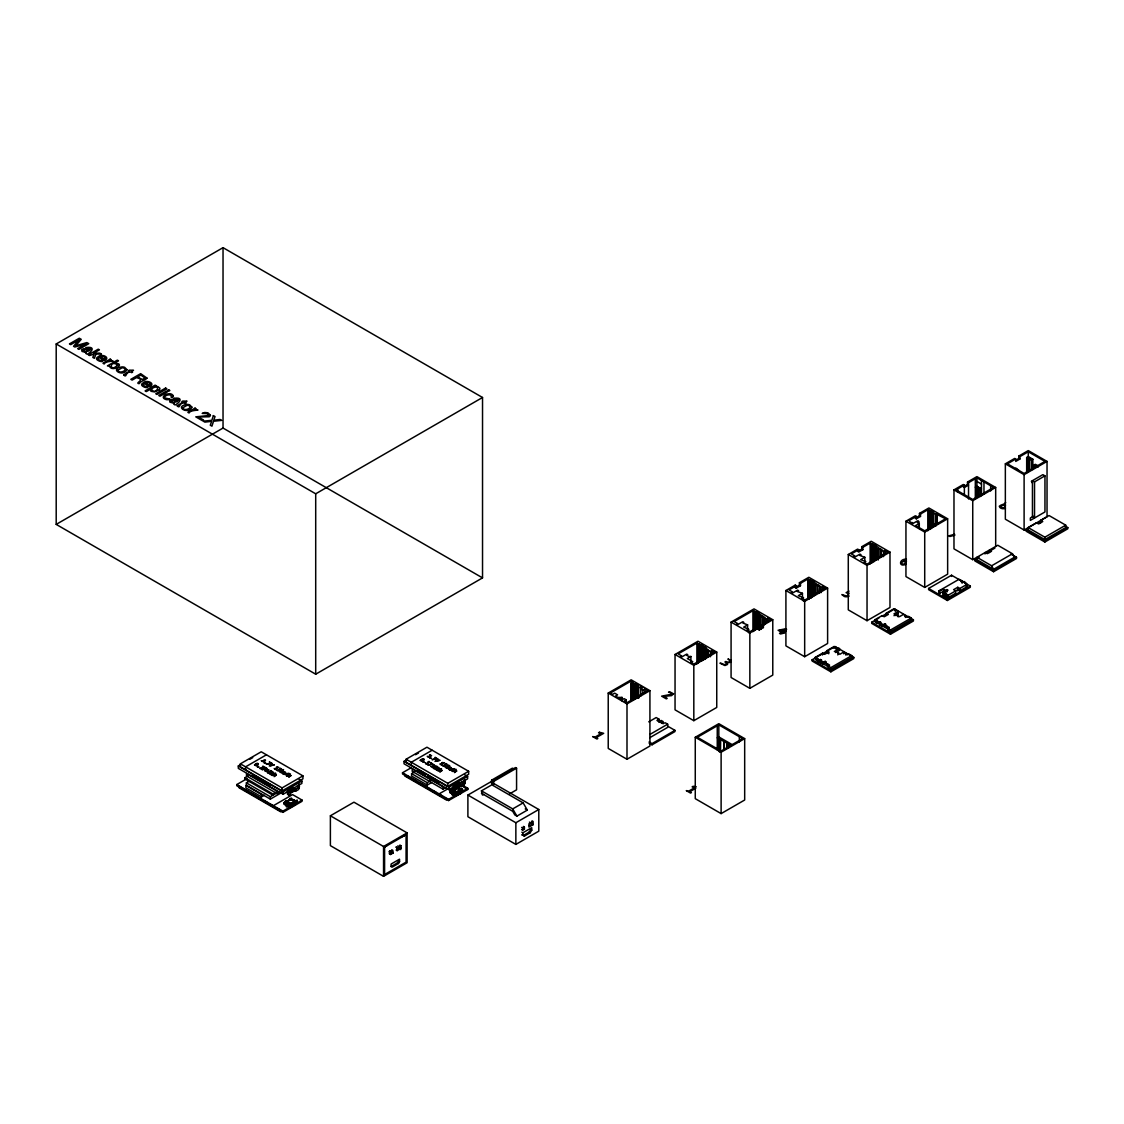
<?xml version="1.0" encoding="UTF-8"?>
<svg xmlns="http://www.w3.org/2000/svg" width="1124" height="1124" viewBox="0 0 1124 1124"><rect width="100%" height="100%" fill="white"/><g stroke="black" fill="none" stroke-linecap="round" stroke-linejoin="round"><path stroke-width="1.5" d="M288.699 806.203L289.739 804.348M289.191 806.442L289.191 805.711M296.343 801.075C275.759 812.849 306.079 794.907 293.954 803.239M459.309 789.174L457.904 788.57L458.634 787.784C465.055 791.198 462.905 788.022 459.154 791.605M291.973 804.91C294.081 807.482 297.368 802.943 296.343 800.766C302.159 796.944 281.014 811.135 287.449 805.191M286.915 805.472L285.693 804.967L286.746 804.124M451.441 793.024C449.207 794.162 448.659 788.275 452.143 789.736M455.571 792.237L455.346 791.31L454.096 792.237L452.958 791.071L454.953 791.38L454.419 794.738M284.161 802.747L285.341 801.651M451.244 793.151L450.12 792.603L450.148 791.17M288.109 800.709L289.388 800.33L288.334 800.892M289.177 800.457L288.32 800.948M458.452 794.303C465.069 792.603 455.712 793.755 458.452 794.303C455.065 794.809 454.995 796.691 458.606 794.317M461.304 792.715L461.079 791.942M296.357 801.412L297.059 801.96M289.697 799.656L289.992 798.644M289.781 799.74L291.271 798.307M459.913 788.514L460.039 788.809M292.31 803.14L290.554 804.236M456.85 792.013L456.161 792.406M455.67 795.427C454.546 793.586 449.712 796.073 453.323 793.713L454.77 794.556M454.897 793.909L455.473 795.089M454.461 794.443C449.811 794.766 461.416 791.408 462.048 789.259M459.196 788.739L458.452 790.116M292.985 806.02L290.47 807.468L289.95 806.863M1005.165 504.016L1005.137 504.831A1.827 1.054 0 0 0 1005.516 505.154M451.455 792.996L452.972 793.811M451.764 792.813L453.309 793.699M458.957 788.655L460.362 789.287M294.095 802.719L294.727 801.623M295.542 803.548L296.174 802.466M391.096 866.534L397.446 862.867L398.486 861.054L399.54 861.658L398.486 863.471L392.136 867.138L391.096 866.534L391.096 864.061L399.54 859.186L399.54 861.658M458.227 789.989L458.859 788.908M459.814 790.903L460.447 789.821M461.262 791.746L461.894 790.65M524.458 836.045L523.405 835.441L529.137 832.125L530.711 829.61L531.75 830.214L530.191 832.729L524.458 836.045L521.845 834.725L522.885 835.329L522.885 832.786L531.75 827.671L531.75 830.214M284.92 802.887L284.625 804.278L287.294 805.107M450.022 790.523L449.881 791.717M295.303 804.658L295.359 803.744M289.247 803.182C287.14 805.782 291.439 802.747 287.969 802.452L287.21 802.943L287.393 802.241M290.062 800.119L290.723 799.066M455.923 787.98L456.428 787.264M285.454 802.115L286.311 800.583L287.533 801.581L285.285 802.185L286.494 800.99L287.533 801.581M285.777 802.297L286.494 801.398M451.736 790.298L453.253 789.413C450.555 787.573 450.527 790.846 454.616 790.537L456.33 789.54L456.33 787.432L454.616 788.43L453.197 786.547L453.253 789.779L451.005 789.877L451.75 790.818L451.117 789.835M291.973 804.784L292.83 804.461M457.763 792.954L458.437 792.856M458.522 793.094L457.861 792.926M455.178 793.207L461.936 788.936M460.812 789.371L460.348 788.514L459.435 789.455M284.527 802.115L284.161 803.519M284.892 802.452L284.555 804.587L286.746 804.053M450.457 790.748L451.89 789.413M294.095 801.468C291.678 801.384 297.27 799.754 292.928 799.586L292.198 800.372L293.589 800.976M403.179 836.017L406.073 834.682L406.073 862.136L384.591 874.528L384.591 847.089L386.881 845.431M731.204 662.177L727.34 662.837L727.523 664.439L724.952 665.534L719.936 663.188C721.313 662.373 726.174 667.122 726.273 662.865L724.924 661.98L725.767 661.488C732.202 664.256 729.364 659.142 727.888 658.987L731.176 660.434M330.386 815.785L353.948 802.185L407.113 832.884L407.113 862.74L383.551 876.341L330.386 845.641L330.386 815.785L384.591 847.089L387.429 845.136M450.092 790.397L451.047 789.849M292.071 804.756L292.662 805.655M993.588 569.32L991.635 565.779L976.911 557.279L976.911 559.682L993.588 569.32L1015.464 556.661M637.659 698.201L637.659 685.977L638.699 685.373L636.353 684.024L631.351 683.533L631.351 701.011M748.584 632.728L748.584 629.229L747.024 630.128L749.849 631.758L758.208 626.953L758.208 629.356L762.381 626.953L762.381 624.551L770.699 619.717L767.875 618.088L766.315 619.001L764.165 617.75L764.165 624.747M56.2 343.972L223.03 247.659L482.533 397.489L482.533 577.891L315.703 674.203L56.2 524.388L56.2 343.972L315.703 493.801L482.533 397.489M56.2 524.388L223.03 428.061L482.533 577.891M240.381 763.828L261.232 751.787L302.932 775.869L302.932 778.876L282.082 790.917L240.381 766.835L240.381 763.828L282.082 787.91L302.932 775.869M299.054 779.368L301.892 781.011L301.892 783.414L283.136 794.246L238.302 768.366L238.302 765.964L241.182 764.292M249.851 759.29L252.731 757.618M266.444 754.808L245.594 766.835L245.594 769.856M261.386 760.667C265.18 764.264 267.948 756.607 262.117 761.355A2.852 1.644 0 0 1 261.555 760.878L261.442 760.695M244.821 777.752L272.963 793.994L272.963 795.202L244.821 778.946L244.821 777.752L247.828 776.01M273.399 805.683L292.591 794.612L302.061 800.091L302.061 801.286L282.883 812.371L236.799 785.76L236.799 784.552L247.125 778.595M264.899 770.586C268.58 774.225 271.446 766.512 265.643 771.275A2.852 1.644 0 0 1 265.081 770.797L264.969 770.614M281.899 792.448L270.35 799.122L246.381 785.269L246.381 782.866L248.98 781.363M279.469 771.12L280.031 772.202A1.616 0.941 0 0 0 280.958 772.357C282.658 771.134 284.906 769.252 282.644 769.631C281.028 769.842 282.138 773.368 279.525 771.162M283.698 774.296C289.008 772.75 282.728 770.081 281.365 772.933L284.203 772.048L282.798 773.776L285.131 772.567L283.178 773.986L286.48 774.857L286.409 775.855L288.924 773.256L283.824 774.366M261.527 796.888L261.527 794.485L245.889 785.451L245.889 787.868L261.527 796.888L264.365 795.244M272.963 793.994L275.97 792.265M246.381 782.866L270.35 796.705L278.991 791.732M277.249 793.699L277.249 791.282L246.507 773.537L246.507 775.939L277.249 793.699L280.185 791.999M283.136 794.246L283.136 791.844L301.892 781.011M288.011 792.49L290.624 792.013L290.624 794.12L288.896 795.118L287.477 794.289L287.477 791.127L288.011 792.49L289.725 791.493L289.205 790.144M298.689 783.906L298.675 789.47L295.542 791.282L293.729 790.228L293.729 788.121L295.542 789.174L298.675 787.362L296.848 786.308M298.029 788.093C300.642 788.346 298.872 783.105 298.394 785.493M295.767 789.807L291.397 792.336L291.397 788.121M298.394 788.303L299.307 787.769M288.924 790.917L291.636 792.476L293.069 791.647L293.069 787.432M285.398 801.243L283.852 803.744L285.693 804.967M290.104 798.532L291.664 798.349M289.149 799.951L290.231 798.827M286.044 802.115L287.533 801.215M289.767 799.965L291.271 799.066M287.337 802.986L288.517 803.969L287.238 803.239L287.969 802.452M292.198 800.372L294.783 801.356M288.517 803.604L289.599 803.239M293.462 800.752L292.198 800.007M290.54 803.66L291.594 803.042M289.767 806.891L287.618 805.515C284.428 807.973 288.671 805.458 289.95 807.229M289.065 806.358L284.232 803.702M294.811 801.37L296.258 802.199L297.017 801.342M291.453 805.402L293.856 804.559M291.453 805.276L293.856 804.433M236.799 784.552L282.883 811.163L302.061 800.091M406.101 759.248L426.951 747.207L468.652 771.289L468.652 774.296L447.802 786.336L406.101 762.255L406.101 759.248L447.802 783.33L468.652 771.289M464.774 774.787L467.612 776.431L467.612 778.834L448.841 789.666L404.022 763.786L404.022 761.37L406.902 759.712M415.571 754.71L418.451 753.038M432.164 750.228L411.314 762.255L411.314 765.275M462.357 785.156L467.781 788.275L467.781 789.484L448.588 800.555L402.518 773.958L402.518 772.75L411.37 767.636M425.42 763.013L425.968 764.095A1.616 0.941 0 0 0 426.909 764.25C428.595 763.027 430.857 761.145 428.595 761.524C426.965 761.735 428.089 765.261 425.476 763.056M431.504 782.627L427.232 785.086L411.595 776.052L411.595 773.649L414.447 772.005M442.083 762.578L444.458 762.789L441.423 764.545C443.32 766.273 437.812 763.041 440.861 764.208L443.249 762.831L442.154 762.62M449.417 769.701C454.644 768.212 448.504 765.472 447.071 768.352L449.923 767.467L448.518 769.181L450.836 767.987L448.883 769.406L452.199 770.263L452.129 771.275L454.63 768.676L449.544 769.785M411.595 773.649L427.232 782.683L431.504 780.211M1014.438 557.279L1012.457 553.753L997.761 545.238L972.738 559.682L953.981 548.849L953.981 489.867L963.324 484.472L964.364 485.076L964.364 494.405M967.497 484.472L968.537 485.076L964.364 487.479L963.324 486.875L967.497 484.472L967.497 482.056L976.911 476.618L995.681 487.451L995.681 546.447M964.364 485.076L956.06 489.867L972.738 499.492L993.588 487.451L976.911 477.826L968.537 482.66L967.497 482.056M608.225 693.058L631.168 679.823L649.925 690.656L649.925 746.013L626.995 759.262L608.225 748.429L608.225 693.058L626.995 703.891L649.925 690.656M675.046 654.477L697.99 641.228L716.747 652.061L716.747 707.446L693.817 720.681L675.046 709.848L675.046 654.477L693.817 665.31L716.747 652.061M731.078 622.12L754.021 608.885L772.778 619.717L772.778 675.088L749.849 688.338L731.078 677.505L731.078 622.12L749.849 632.952L759.22 627.543L759.22 629.946L758.208 629.356M795.258 587.529L799.417 585.112L799.417 582.71L808.844 577.272L827.615 588.105L827.615 643.476L804.672 656.711L785.915 645.879L785.915 590.507L795.258 585.112L796.298 585.716L796.298 588.133L795.258 587.529L795.258 585.112M861.799 546.7L871.212 541.262L889.983 552.095L889.983 607.466L867.04 620.701L848.283 609.868L848.283 554.497L857.626 549.102L858.666 549.706L858.666 552.109L862.839 549.706L862.839 547.304L861.799 546.7L861.799 549.102L862.839 549.706M919.46 513.401L928.888 507.964L947.644 518.796L947.644 574.167L924.715 587.416L905.944 576.584L905.944 521.213L915.287 515.818L916.327 516.408L916.327 518.824L920.5 516.408L920.5 514.005L919.46 513.401L919.46 515.818L920.5 516.408M1016.082 460.025L1018.864 458.423L1018.864 456.021L1028.277 450.584L1047.034 461.416L1047.034 516.787L1024.104 530.036L1005.348 519.204L1005.348 463.819L1014.691 458.423L1015.731 459.028L1015.731 461.43L1019.904 459.028L1019.904 456.625L1028.277 451.778L1044.955 461.416L1024.104 473.457L1007.427 463.819L1015.731 459.028M442.954 789.118L442.954 786.702L412.213 768.957L412.213 771.359L442.954 789.118L445.905 787.418M631.351 683.533L633.444 682.324L631.168 681.018L610.318 693.058L612.594 694.379L614.673 693.171L617.596 694.857L615.502 696.051L617.849 697.414L622.022 697.414L622.022 700.912M699.507 661.797L699.507 644.333L696.894 643.068L678.137 653.901L681.58 655.882L680.568 656.458L681.594 657.048L686.722 654.098L687.762 654.688L686.722 655.292L688.801 656.5L690.895 656.5L690.895 661.741M755.637 629.398L755.637 611.92L752.925 610.711L734.169 621.544L737.611 623.539L736.599 624.115L737.625 624.705L742.753 621.741L743.793 622.345L742.753 622.949L747.601 624.902L747.601 630.143M796.298 585.716L788.992 589.931L792.434 591.912L791.436 592.503L792.462 593.093L797.576 590.128L798.63 590.732L797.267 591.505L802.438 593.289L802.438 598.53M799.417 582.71L800.471 583.314L807.763 579.099L810.685 580.181L810.685 597.659M858.666 549.706L851.374 553.921L854.816 555.902L853.804 556.492L854.83 557.082L859.958 554.118L860.998 554.722L859.748 555.439L864.806 557.279L864.806 560.778M862.839 547.304L870.131 543.089L873.053 544.171L872.533 561.944M916.327 516.408L909.035 520.623L910.707 522.435L912.477 522.618L911.48 523.194L912.491 523.784L917.62 520.819L918.659 521.424L918.659 524.922M920.5 514.005L927.806 509.79L930.714 510.872L930.714 528.35M448.841 789.666L448.841 787.264L467.612 776.431M857.626 551.519L861.799 549.102M919.46 515.818L915.287 518.22L916.327 518.824M439.119 793.881L448.715 788.346M796.298 588.133L800.471 585.716L800.471 583.314M699.297 661.924L699.507 644.333M755.328 629.566L755.637 611.92M810.165 597.954L810.685 580.181M930.194 528.659L930.714 510.872M458.269 783.864C456.316 793.699 460.095 778.876 458.269 786.674M463.734 780.702L463.734 783.512L463.734 780.702L464.648 780.168L465.013 783.189L457.103 787.755L457.103 783.54M459.435 783.526L462.568 781.728L464.395 782.782L461.262 784.58L459.435 783.526L459.435 785.634L461.262 786.688L464.395 784.889L464.409 780.73M699.297 644.445L702.444 645.007L701.643 645.485L701.643 661.207M755.328 612.102L758.475 612.664L756.635 613.732L756.635 629.454M810.165 580.476L813.312 581.052L811.458 582.12L811.458 597.842M872.533 544.466L875.68 545.042L873.826 546.109L873.826 561.831M930.194 511.181L933.341 511.743L931.501 512.811L931.501 528.533M453.717 787.91L455.445 786.912L454.911 785.564M976.911 477.826L976.911 486.256L975.323 487.184L976.461 487.844L978.049 486.931L981.477 488.898L980.086 489.699L978.554 488.814L978.554 495.628M1026.676 472.839L1026.676 457.524L1028.277 456.597L1032.844 459.238L1032.844 469.453M455.768 787.952L456.99 787.615M463.734 783.512L465.013 783.189M454.194 789.484L451.398 791.099L451.131 792.434M701.643 645.485L704.973 647.171L704.762 659.521M756.635 613.732L758.925 613.606L761.58 615.39L759.782 616.43L759.782 628.653M1026.676 457.524L1030.525 458.311L1029.486 458.915L1029.486 470.83M454.63 786.322L457.356 787.896L464.648 783.681L464.648 780.168M811.458 582.12L813.748 581.993L816.417 583.778L814.605 584.803L814.605 595.298M873.826 546.109L876.13 545.983L878.785 547.767L876.987 548.793L876.987 559.288M918.659 521.424L917.198 522.267L919.291 523.475L919.291 528.533M931.501 512.811L935.871 513.893L935.674 526.243M451.469 791.83L450.345 791.816M452.958 791.422L454.953 791.746M457.904 788.57L459.913 788.879M978.554 488.814L979.945 488.013M454.883 792.532L454.363 792.027M459.182 788.936L457.904 788.205M704.973 647.171L706.069 648.042L706.069 658.524M919.291 523.475L915.624 525.582L924.715 530.837L945.565 518.796L935.871 513.893M452.635 793.319C453.745 792.687 450.12 796.452 454.096 793.923M454.883 792.265L455.22 791.535M690.895 656.5L687.326 658.552L692.763 661.699L691.204 662.598L693.817 664.101L714.667 652.061L712.054 650.557L710.494 651.47L708.443 650.276L708.443 657.273M1029.486 458.915L1031.453 460.039L1032.844 459.238M705.31 658.959L705.31 648.478L706.069 648.042M622.022 697.414L619.942 698.622L622.022 699.816L624.101 698.622L626.208 699.831L626.208 703.329M637.659 685.977L638.699 687.776L640.792 686.567L642.872 687.776L640.792 688.984L642.9 690.192L644.979 688.998L647.846 690.656L626.995 702.683L624.129 701.039L626.208 699.831M747.601 624.902L743.723 627.136L748.584 629.229M759.782 616.43L761.032 617.146L762.704 616.191L764.784 617.385L764.784 624.382M802.438 593.289L798.349 595.65L803.421 597.617L803.421 601.101M814.605 584.803L815.869 585.534L817.527 584.564L819.621 585.773L819.621 592.769M864.806 557.279L860.717 559.64L865.789 561.607L864.23 562.506L867.04 564.122L887.89 552.095L885.08 550.465L883.52 551.364L881.356 550.128L881.356 557.111M876.987 548.793L878.237 549.524L879.909 548.554L881.989 549.762L881.356 550.128M705.31 648.478L708.443 650.276M457.173 793.586L459.576 792.743M457.173 793.474L459.576 792.631M402.518 772.75L448.588 799.361L467.781 788.275M818.989 593.121L819.621 585.773M803.421 597.617L801.862 598.516L804.672 600.132L825.522 588.105L822.712 586.475L821.138 587.374L818.989 586.138M1034.361 468.258L1034.361 464.858L1035.344 464.296L1038.028 465.842M953.981 489.867L972.738 500.7L995.681 487.451M491.553 783.695L491.553 780.196L512.404 768.156L514.497 769.364M937.992 523.447L935.899 524.655L934.648 523.939L937.261 522.421L937.261 514.005M467.893 795.061L490.837 781.812L538.789 809.505L538.789 831.17L515.86 844.405L467.893 816.726L467.893 795.061L515.86 822.74L538.789 809.505M762.381 624.551L763.393 625.141L772.778 619.717M785.915 590.507L804.672 601.34L827.615 588.105M848.283 554.497L867.04 565.33L889.983 552.095M905.944 521.213L924.715 532.045L947.644 518.796M1005.348 463.819L1024.104 474.651L1047.034 461.416M1038.421 466.671L1037.368 467.261L1034.361 464.858M491.553 780.196L493.647 781.405L516.576 768.156L516.576 789.821L509.411 793.966M407.113 832.884L383.551 846.484L383.551 876.341M759.22 629.946L763.393 627.543L763.393 625.141M481.451 790.846L491.876 784.819L523.152 802.887L527.325 810.109L516.899 816.122L514.82 814.914L512.727 811.303L512.727 808.901L481.451 790.846L482.491 795.061L483.545 794.457M384.591 847.089L406.073 834.682L401.83 836.748M400.917 845.669L397.151 847.833L397.151 850.657L396.112 850.053L399.863 847.889L400.917 848.494L400.917 845.669L399.863 845.065L399.863 847.889M389.466 853.903L391.812 852.54L392.852 853.144L392.852 850.32L390.506 851.669L390.506 854.493L389.466 853.903L389.466 851.065M1034.53 481.873L1034.53 517.995L1032.45 516.787L1032.45 480.679L1034.53 481.873L1044.955 475.859L1044.955 511.968L1030.357 520.398L1030.357 517.995L1033.335 516.267M390.506 854.493L392.852 853.144M397.151 850.657L400.917 848.494M786.645 629.299L782.36 631.772L779.916 630.353L786.238 629.412M786.126 630.761L783.386 632.334L784.51 632.981L780.534 633.978L779.494 633.388L781.503 632.222L778.117 630.269L785.915 628.738M648.745 721.847L656.191 717.548L659.043 719.205L659.043 722.381M659.043 719.205L656.964 720.414L659.071 721.622L661.151 720.428L663.244 721.622L661.151 722.83L662.205 723.434L665.324 722.83L667.67 724.179L667.67 727.369L649.798 737.681M523.152 802.887L512.727 808.901L516.899 816.122M649.798 734.506L667.67 724.179M649.124 741.938L652.018 743.61L674.948 730.361L674.948 731.569L652.018 744.819L649.124 743.147M1040.698 520.342L1049.043 515.537L1065.721 525.161L1065.721 527.563L1044.87 539.604L1028.193 529.98L1028.193 527.577L1036.525 522.758L1038.618 523.967L1042.777 521.55L1040.698 520.342L1040.698 522.758M1011.038 554.104L1016.518 557.279L1016.518 558.473L993.588 571.723L974.831 560.89L974.831 559.682L979.13 557.209M984.863 553.893L994.895 548.105M1064.92 525.906L1067.8 527.563L1067.8 528.772L1044.87 542.021L1026.1 531.188L1026.1 529.98L1028.966 528.322M1037.564 523.362L1041.864 520.876M928.607 588.456L951.55 575.221L970.307 586.054L970.307 587.248L947.363 600.497L928.607 589.664L928.607 588.456L947.363 599.289L970.307 586.054M874.879 619.774C876.664 619.802 876.664 624.213 874.879 621.572L874.879 619.774L882.143 615.573L884.223 616.781L888.396 614.378L886.302 613.17L886.302 614.968M886.302 613.17L893.65 608.927L895.308 609.531L895.308 611.344M881.75 616.402L894.648 608.955L913.405 619.788L913.405 620.996L890.475 634.231L871.718 623.399L871.718 622.204L878.884 618.059M875.919 620.729L881.146 622.499L879.895 623.23L879.895 625.028L882.972 626.56L884.771 625.52L884.771 623.722L886.021 624.438L884.363 625.408L884.363 627.206L887.075 628.049L887.075 626.251L884.363 625.408M896.362 610.135L898.104 611.512L898.104 613.311L893.987 615.699M815.265 657.371L816.614 658.144L816.614 659.957L815.265 659.17L815.265 657.371L822.515 653.17L824.609 654.379L828.767 651.976L828.767 653.775L826.688 652.58L826.688 650.768L834.022 646.539L836.734 647.733L836.734 649.546M812.09 659.802L835.034 646.553L853.79 657.385L853.79 658.594L830.861 671.829L812.09 660.996L812.09 659.802L830.861 670.635L853.79 657.385M816.305 658.327C818.23 658.032 818.23 662.008 816.305 660.139L816.614 658.144M875.919 622.541L881.146 624.312L879.895 625.028M521.634 827.419L522.674 828.009L524.402 827.025L524.402 829.133L522.674 830.116L521.634 829.526M898.104 611.512L893.987 613.887L898.16 615.095L898.16 616.893M836.734 647.733L839.488 648.534L839.488 650.332L835.652 652.552M529.292 825.69L532.073 824.089L533.113 824.693L533.113 821.377L528.94 823.794L528.94 827.095L533.113 824.693M817.612 659.985L818.637 660.561L820.492 659.507L821.532 660.097L821.532 661.91L817.612 661.783L817.612 659.985L818.708 659.352L817.654 658.748M939.004 594.456L939.004 590.845L959.039 579.282L962.116 580.813L962.116 583.216M839.488 648.534L834.359 651.484L838.532 652.693L837.801 654.927M879.895 623.23L882.972 624.761L884.771 623.722M898.16 615.095L897.43 615.516L899.453 616.683L903.331 614.449L905.424 615.657L905.424 617.455M939.004 590.845L943.443 589.187L945.537 590.381L948.038 590.142L942.91 593.107L942.91 596.718M824.735 663.005L827.447 663.848L827.447 665.647L824.735 664.818L824.735 663.005L826.407 662.036L825.156 661.319L825.156 663.132L823.358 664.172L820.281 662.626L820.281 660.828L821.532 660.097M820.281 662.626L821.532 661.91M939.004 593.261L943.443 591.589L945.537 592.798L945.537 590.381M962.116 580.813L960.865 581.529L964.785 581.656L963.704 582.288M820.281 660.828L823.358 662.359L825.156 661.319M838.532 652.693L837.801 653.114L839.839 654.294L843.717 652.046L845.796 653.255L845.796 655.067M991.635 565.779L1012.457 553.753M905.424 615.657L904.792 616.022L906.942 617.259L908.515 616.359L911.325 617.989L911.325 619.788L890.475 631.828L887.665 630.199L887.665 628.4L889.225 627.487L889.225 629.299M695.264 737.274L718.826 723.673L744.678 738.609L744.678 800.007L721.116 813.607L695.264 798.672L695.264 737.274L721.116 752.209L744.678 738.609M942.91 593.107L945.972 593.725L945.242 597.757M718.826 724.882L697.344 737.274L721.116 751.001L742.585 738.609L718.826 724.882L718.826 736.923L732.019 744.538M964.743 582.878L966.303 583.187L966.303 585.59M967.132 587.88L967.132 584.269L959.84 588.484L957.76 587.276L953.588 589.678L955.667 590.887L955.667 594.498M1028.193 527.577L1044.87 537.202L1065.721 525.161M942.91 595.509L948.375 597.504L955.667 593.303M945.242 594.132L948.375 595.102L957.76 589.678L959.84 590.887L967.132 586.672L965.783 585.899M845.796 653.255L845.178 653.62L847.327 654.856L848.887 653.957L851.711 655.587L851.711 657.385L830.861 669.426L828.037 667.797L828.037 665.998L829.61 665.099L827.447 663.848M887.665 628.4L890.475 630.016L911.325 617.989M974.831 559.682L993.588 570.514L1016.518 557.279M1026.1 529.98L1044.87 540.813L1067.8 527.563M871.718 622.204L890.475 633.037L913.405 619.788M828.037 665.998L830.861 667.614L851.711 655.587M718.826 736.923L717.253 737.822L727.017 743.147L727.017 748.303M726.75 748.458L727.017 743.147M726.75 743.301L731.513 745.69M695.798 788.233L689.869 791.661L691.429 792.561L690.529 793.08L686.286 790.622L688.829 791.057L695.194 787.39L692.159 786.842L693.072 786.308L696.234 786.772M906.07 564.164C898.694 567.901 898.61 558.67 906.436 559.148M849.041 591.126L846.119 592.615L848.62 593.922C848.704 598.024 843.084 594.554 841.876 594.554L844.208 596.423A3.765 2.178 0 0 0 846.4 596.788L849.182 596.043M292.24 799.122L292.605 800.091M1005.432 508.174C1003.493 509.355 999.7 508.708 999.292 506.236C1001.92 503.974 1003.69 505.069 1005.671 502.54M289.374 803.477L289.922 803.941L287.238 803.239M292.802 804.658L290.554 803.154M906.422 559.949L903.991 560.82L906.492 561.255M292.142 804.981L292.844 804.447L290.624 803.407M954.88 535.15L949.864 536.499L948.768 535.867L954.585 534.293M288.32 806.47L287.294 805.782M452.41 793.755L451.469 793.207M294.46 800.386L293.729 801.257M461.95 789.399L455.037 792.841M462.09 790.341L461.051 792.041M285.524 801.215L286.423 801.538M285.398 801.637L286.241 801.932M848.002 592.685L849.084 593.163M1018.864 456.021L1019.904 456.625M1018.864 458.423L1019.904 459.028M1044.955 475.859L1042.875 474.651L1031.396 481.269L1032.45 483.081M1015.885 468.062L1018.709 470.282M976.911 481.437L981.477 484.079M979.622 488.195L977.725 487.113L977.725 497.314M985.256 552.46L987.336 553.668L991.509 551.266L989.415 550.058L989.415 552.46M897.092 612.721L898.104 613.311M887.075 626.251L889.225 627.487M799.417 585.112L800.471 585.716M826.688 650.768L828.767 651.976M762.381 626.953L763.393 627.543M758.208 626.953L759.22 627.543M657.624 720.358L663.399 723.701M667.726 726.202L674.948 730.361M516.576 768.156L515.537 767.551L492.607 780.801L492.607 784.131M525.245 808.901L527.325 810.109M481.451 793.249L512.727 811.303M529.418 822.094L532.369 823.794M463.313 786.912L467.781 789.484M524.402 827.025L523.362 826.421L523.362 828.529L524.402 829.133M529.137 832.125L530.191 832.729M404.022 761.37L448.841 787.264M452.157 789.736L452.958 789.61M452.958 791.071L454.222 791.802M424.998 775.265L417.552 770.966L424.998 775.419M427.977 776.993L438.402 783.161L427.977 777.148M521.845 832.181L522.885 832.786M449.951 791.886L451.3 792.673M407.731 776.122L416.667 781.278M419.645 782.992L430.071 789.02M433.049 790.734L436.028 792.448M439.006 794.176L441.985 795.89M298.689 788.121L298.942 784.046M397.826 845.838L400.804 847.552M396.294 847.018L400.762 849.604M396.013 847.187L398.992 848.901M292.914 788.655C291.116 787.994 291.116 793.375 292.914 791.465M390.225 850.868L393.203 852.582M390.056 850.966L393.035 852.68M389.255 851.627L392.234 853.355M238.302 765.964L283.136 791.844M253.322 776.417L262.257 781.573M266.725 784.145L269.704 785.873M269.704 786.027L251.832 775.546M293.842 800.218L295.092 801.173M290.118 798.911L290.905 799.276M290.062 799.768L288.699 799.768M397.446 862.867L398.486 863.471M286.184 801.215L287.252 801.918M247.983 791.366L239.047 786.196L239.047 787.769L280.747 811.837L280.747 810.278L276.279 807.692M250.961 793.08L261.386 799.094M264.365 800.822L267.343 802.536M270.322 804.264L273.301 805.978M976.911 486.256L978.049 486.931L978.049 497.131M293.982 801.356L294.193 800.33M458.283 787.376L458.311 788.289M1044.87 537.202L1044.87 539.604M1044.87 540.813L1044.87 542.021M1031.453 460.039L1031.453 470.253M1029.078 457.468L1029.078 471.082M1028.277 451.778L1028.277 456.597M1027.828 458.185L1027.828 471.799M1024.104 474.651L1024.104 530.036M993.588 570.514L993.588 571.723M990.666 485.765L990.666 490.935M983.978 481.915L983.978 493.942M981.477 480.468L981.477 495.698M980.086 489.699L980.086 496.499M976.461 487.844L976.461 498.044M975.323 478.754L975.323 499.084M972.738 500.7L972.738 559.682M968.537 482.66L968.537 498.916M959.84 588.484L959.84 590.887M957.76 587.276L957.76 590.887M957.592 488.982L957.592 492.354M951.55 575.221L951.55 576.415M948.375 595.102L948.375 597.504M947.363 599.289L947.363 600.497M946.998 589.538L946.998 591.955M947.012 594.315L947.012 597.926M946.282 594.736L946.282 597.153M944.933 593.121L944.933 596.732M943.935 593.697L943.935 596.099M943.443 589.187L943.443 592.798M939.776 591.294L939.776 593.711M936.447 514.469L936.447 522.899M933.791 512.699L933.791 526.678M932.541 513.415L932.541 527.395M931.248 511.785L931.248 527.507M929.674 510.282L929.674 529.502M929.155 510.577L929.155 528.055M927.806 509.79L927.806 530.767M924.715 532.045L924.715 587.416M896.067 613.887L896.067 615.699M894.648 608.955L894.648 610.163M890.475 630.016L890.475 631.828M890.475 633.037L890.475 634.231M886.443 626.616L886.443 628.414M885.08 550.465L885.08 553.963M883.52 551.364L883.52 556.605M882.972 624.761L882.972 626.56M882.199 624.312L881.989 626.237L881.989 624.424M880.106 621.895L880.106 623.708M879.909 548.554L879.909 557.293M879.347 622.345L879.347 624.143M878.322 621.755L878.322 623.553M878.237 549.524L878.237 560.005M877.282 621.151L877.282 622.963M876.973 621.333L876.973 623.132M876.13 545.983L876.13 559.963M874.879 546.714L874.879 560.693M873.573 545.07L873.573 560.806M872.013 543.566L872.013 562.787M871.493 543.875L871.493 563.096M870.131 543.089L870.131 564.051M867.04 565.33L867.04 620.701M843.717 652.046L843.717 653.859M835.694 647.129L835.694 648.941M835.034 646.553L835.034 647.761M834.022 646.539L834.022 648.337M830.861 667.614L830.861 669.426M830.861 670.635L830.861 671.829M826.828 664.214L826.828 666.012M823.358 662.359L823.358 664.172M822.712 586.475L822.712 589.974M822.571 661.91L822.571 663.708M822.515 653.17L822.515 654.983M822.361 662.022L822.361 663.834M821.138 587.374L821.138 592.615M820.492 659.507L820.492 661.305M818.637 660.561L818.637 662.373M817.527 584.564L817.527 593.303M817.345 658.931L817.345 660.743M815.869 585.534L815.869 594.273M813.748 581.993L813.748 595.973M812.497 582.724L812.497 596.703M811.205 581.08L811.205 596.816M809.645 579.577L809.645 597.055M809.111 579.886L809.111 599.106M807.763 579.099L807.763 598.319M804.672 601.34L804.672 656.711M767.875 618.088L767.875 621.586M766.315 619.001L766.315 622.485M762.704 616.191L762.704 624.916M761.032 617.146L761.032 629.384M758.925 613.606L758.925 629.342M757.674 614.336L757.674 628.316M756.368 612.706L756.368 628.428M754.597 611.316L754.597 630.536M754.288 611.498L754.288 630.719M752.925 610.711L752.925 631.688M749.849 632.952L749.849 688.338M739.353 736.74L739.353 741.896M728.802 744.13L728.802 747.572M728.493 744.313L728.493 747.755M724.306 741.573L724.306 750.172M724.039 741.728L724.039 750.34M721.116 752.209L721.116 813.607M720.653 739.592L720.484 751.731M719.515 738.327L719.515 752.082M718.826 738.721L718.826 750.762M717.253 725.781L717.253 749.863M712.054 650.557L712.054 654.056M710.494 651.47L710.494 656.711M706.884 648.773L706.884 657.512M706.35 649.082L706.35 657.807M702.893 645.963L702.893 659.943M702.683 646.075L702.683 660.055M701.418 644.417L701.418 660.153M700.336 645.05L700.336 660.772M698.468 643.729L698.468 662.949M698.257 643.841L698.257 663.062M696.894 643.068L696.894 664.031M693.817 665.31L693.817 720.681M652.018 743.61L652.018 744.819M644.979 688.998L644.979 692.482M642.9 690.192L642.9 693.691M640.792 686.567L640.792 695.967M638.699 687.776L638.699 698.257M636.353 684.024L636.353 698.004M635.313 684.614L635.313 698.594M633.852 683.771L633.852 699.493M632.812 684.375L632.812 700.097M631.168 681.018L631.168 700.238M626.995 703.891L626.995 759.262M532.073 820.773L532.073 824.089M522.674 828.009L522.674 830.116M515.86 822.74L515.86 844.405M493.647 781.391L493.647 784.735M461.262 784.58L461.262 786.688M458.789 787.067L458.789 782.852L457.356 783.681L457.356 787.896M455.094 783.653L455.094 786.055M454.616 788.43L454.616 790.537M454.054 784.243L454.054 786.659M448.588 799.361L448.588 800.555M447.802 783.33L447.802 786.336M446.453 798.476L446.453 800.035L404.752 775.967L404.752 774.394M433.204 778.23L433.204 780.632M427.232 782.683L427.232 785.086M391.812 849.716L391.812 852.54M315.703 493.801L315.703 674.203M295.542 789.174L295.542 791.282M291.636 788.261L291.636 792.476M289.388 788.233L289.388 790.636M288.896 793.01L288.896 795.118M288.348 788.837L288.348 791.24M282.883 811.163L282.883 812.371M282.082 787.91L282.082 790.917M270.35 796.705L270.35 799.122M267.498 782.81L267.498 785.226M223.03 247.659L223.03 428.061M173.377 396.069L172.267 397.77L171.087 397.095C172.857 393.667 165.425 394.482 164.638 397.067A2.093 1.208 0 0 0 164.933 398.037L170.033 399.048L168.445 399.568A3.484 2.009 0 0 1 166.212 399.596C157.402 397.193 171.045 390.07 173.377 396.069M123.696 374.868C126.928 378.577 125.031 371.749 130.496 372.002L131.649 372.662L132.632 372.1L131.494 371.44L133.503 370.274L129.288 370.161L128.305 370.737L129.274 371.299L123.696 374.868M177.213 405.764C180.444 409.473 178.547 402.645 184.013 402.898L185.165 403.558L186.148 402.996L185.01 402.336L187.02 401.17L182.805 401.057L181.821 401.633L182.791 402.195L177.213 405.764M673.515 693.845L671.59 695.63L663.75 696.388L667.206 698.383L666.335 698.889L661.629 696.163L671.983 694.168L671.379 693.002L668.541 692.201L669.454 691.667L673.515 693.845M98.167 358.823L99.488 360.298L102.439 360.354C105.164 363.488 91.732 359.947 98.35 356.617C101.3 353.4 111.023 357.32 104.672 360.551L99.404 357.502L98.167 358.823M143.268 384.858L144.603 386.347L147.539 386.403C150.279 389.536 136.847 385.996 143.465 382.666C146.401 379.448 156.138 383.368 149.787 386.6L144.518 383.551L143.268 384.858M906.014 562.169C901.574 568.196 899.509 559.021 906.014 562.169M90.889 349.297L89.442 350.309L83.921 348.651L81.645 349.747L82.024 351.419L86.239 352.514L85.817 353.428L87.208 354.215C91.704 352.023 96.214 346.023 85.803 347.597L90.889 349.297M178.814 400.06L177.381 401.071L171.846 399.427L169.569 400.509L169.949 402.181L174.178 403.277L173.756 404.19L175.133 404.977C179.629 402.785 184.139 396.786 173.728 398.36L178.814 400.06M117.978 370.161C118.371 374.376 128.543 370.428 123.823 368.054A2.332 1.349 0 0 0 121.94 367.871L117.978 370.161M182.973 407.675C183.352 411.904 193.539 407.956 188.818 405.567A2.332 1.349 0 0 0 186.921 405.399L182.973 407.675M255.204 765.065L257.733 764.629L255.204 765.065M258.267 763.997L255.752 764.559L258.267 763.997M420.924 760.484L423.453 760.049L420.924 760.484M423.987 759.417L421.472 759.979L423.987 759.417M146.991 378.114C144.476 381.261 141.638 379.996 139.165 383.663C133.911 383.172 146.556 379.687 136.369 377.664L132.126 380.109L130.791 379.336L140.669 373.646L146.991 378.114M276.349 775.04L274.13 776.642L275.422 774.801L272.12 775.49L275.802 773.368L274.987 774.478L276.349 775.04M290.947 775.574L288.713 777.19L290.02 775.349L286.718 776.024L290.385 773.902L289.585 775.012L290.947 775.574M442.069 770.46L439.835 772.062L441.142 770.221L437.84 770.909L441.507 768.788L440.706 769.898L442.069 770.46M456.667 770.994L454.433 772.595L455.726 770.769L452.424 771.443L456.105 769.322L455.29 770.432L456.667 770.994M117.655 364.963C109.407 373.786 109 359.006 117.655 364.963M109.478 365.96C110.208 370.26 118.048 368.742 119.397 365.3A3.836 2.22 0 0 0 118.722 363.909L114.929 362.883L118.512 360.818L117.332 360.144L107.44 365.848L109.478 365.96M254.53 764.924C258.787 768.366 259.981 759.88 254.53 764.924M420.25 760.344C424.493 763.786 425.701 755.286 420.25 760.344M126.914 369.613C123.584 377.678 108.578 368.967 121.94 366.916A4.201 2.431 0 0 1 124.68 367.337L126.914 369.613M191.895 407.141C188.579 415.206 173.574 406.495 186.921 404.443A4.201 2.431 0 0 1 189.675 404.865L191.895 407.141M83.246 350.21L85.312 351.826L88.894 350.913L85.171 349.634L83.246 350.21M171.171 400.973L173.237 402.589L176.819 401.689L173.11 400.397L171.171 400.973M262.875 767.903L261.19 768.844A1.616 0.941 0 0 1 260.262 768.676C257.719 767.313 263.648 768.985 262.875 766.104C267.287 768.366 260.304 765.641 262.875 767.903M270.631 772.385L268.959 773.326A1.616 0.941 0 0 1 268.018 773.157C265.489 771.795 271.418 773.467 270.645 770.586C275.057 772.848 268.06 770.123 270.631 772.385M280.059 769.94L278.373 770.867A1.616 0.941 0 0 1 277.445 770.713C274.902 769.35 280.831 771.008 280.059 768.128C284.47 770.39 277.488 767.678 280.059 769.94M436.351 767.804L434.665 768.732A1.616 0.941 0 0 1 433.738 768.577C431.194 767.214 437.124 768.872 436.351 766.006C440.763 768.268 433.78 765.542 436.351 767.804M445.764 765.36L444.092 766.287A1.616 0.941 0 0 1 443.151 766.132C440.608 764.77 446.551 766.428 445.778 763.547C450.19 765.809 443.193 763.098 445.764 765.36M448.35 766.849L446.678 767.776A1.616 0.941 0 0 1 445.736 767.622C443.207 766.259 449.136 767.917 448.364 765.051C452.775 767.313 445.792 764.587 448.35 766.849M105.403 357.966L104.391 359.287L100.401 356.968L103.605 356.533L105.403 357.966M150.504 384.015L149.506 385.321L145.502 383.017L148.719 382.582L150.504 384.015M145.108 378.043L142.439 379.448L137.479 377.032L140.851 375.079L145.108 378.043M210.413 415.192L210.286 415.655A4.103 2.374 0 0 1 209.19 416.779L198.26 416.976L203.514 419.997L202.362 420.657L195.773 416.849L208.418 415.529L207.139 413.618L202.208 413.407L204.723 412.494L207.884 412.803L210.413 415.192M430.787 755.511L427.837 756.775A2.852 1.644 0 0 1 427.275 756.297L429.073 757.337L431.574 755.679L429.494 754.85L430.787 755.511M434.314 765.43L431.349 766.694A2.852 1.644 0 0 1 430.787 766.217L432.585 767.256L435.1 765.599L433.007 764.77L434.314 765.43M213.363 415.613L211.86 420.306L203.275 421.177L204.877 422.118L211.677 421.345L210.272 425.223L211.93 426.179L213.518 421.261L221.639 420.39L220.051 419.477L213.771 420.207L215.035 416.582L213.363 415.613M258.689 766.807L257.396 766.807L258.689 766.807M265.517 762.859L264.238 762.859L265.517 762.859M424.408 762.227L423.116 762.227L424.408 762.227M431.237 758.279L430 758.138L431.237 758.279M95.947 354.032L94.36 358.303L92.814 357.404L94.191 354.018L89.555 355.535L88.389 354.861L98.266 349.157L99.418 349.831L93.699 353.147L99.853 353.175L101.399 354.06L95.947 354.032M1000.964 506.207C1000.402 508.413 1004.772 508.427 1005.249 506.531A1.995 1.152 0 0 0 1003.156 505.322L1000.964 506.207M151.304 388.946C155.505 396.87 163.149 381.528 151.304 388.946M79.003 339.827L73.524 346.276L74.844 347.035L85.972 343.86L77.626 348.637L78.891 349.381L88.768 343.677L86.871 342.581L75.715 345.771L81.223 339.322L79.312 338.226L69.435 343.916L70.714 344.647L79.003 339.827M271.811 763.379L269.282 765.964L274.368 764.854L270.294 765.739L272.43 763.73L271.811 763.379M437.531 758.798L434.988 761.384L440.074 760.26L436.014 761.159L438.135 759.15L437.531 758.798M287.772 773.649L286.128 774.099L287.772 773.649M453.492 769.069L451.834 769.519L453.492 769.069M159.383 389.733L154.592 391.939L151.009 391.293L149.984 389.48L146.303 391.602L145.094 390.913L155.126 385.125L156.306 385.799L155.351 386.347L157.866 386.572L159.833 388.202A4.271 2.459 0 0 1 159.383 389.733M272.149 773.705L270.884 774.773L275.324 773.284L272.163 774.211C275.83 771.471 267.765 775.181 273.315 772.132L269.605 774.043L272.149 773.705M437.854 769.125L436.604 770.193L441.029 768.704L437.868 769.631C441.606 766.975 433.442 770.53 439.034 767.551L435.325 769.462L437.854 769.125M277.544 767.411L275.141 768.788C272.092 767.622 277.614 770.853 275.717 769.125L278.738 767.369L276.363 767.158L277.544 767.411M110.18 359.132L102.986 363.277L104.195 363.979C105.445 360.298 119.004 361.703 110.082 360.509L111.318 359.792L110.18 359.132M165.607 388.047L155.744 393.737L156.953 394.44L166.816 388.749L165.607 388.047M165.93 391.349L158.765 395.493L159.987 396.196L167.153 392.065L165.93 391.349M168.628 389.789L167.265 390.576L168.488 391.293L169.865 390.506L168.628 389.789M195.042 408.124L187.849 412.283L189.057 412.986C190.321 409.305 203.865 410.71 194.958 409.515L196.194 408.799L195.042 408.124M269.465 762.016L270.477 763.126L266.318 764.25L271.53 763.21L269.465 762.016M265.222 767.453L266.233 768.563L262.075 769.687L267.287 768.647L265.222 767.453M435.185 757.436L436.182 758.545L432.038 759.669L437.236 758.63L435.185 757.436M430.942 762.873L431.939 763.983L427.794 765.107L432.993 764.067L430.942 762.873M599.443 732.258L598.544 732.792L601.565 733.34L595.214 737.021L592.657 736.571L596.914 739.03L597.813 738.51L596.254 737.611L603.672 733.326L599.443 732.258"/></g></svg>
